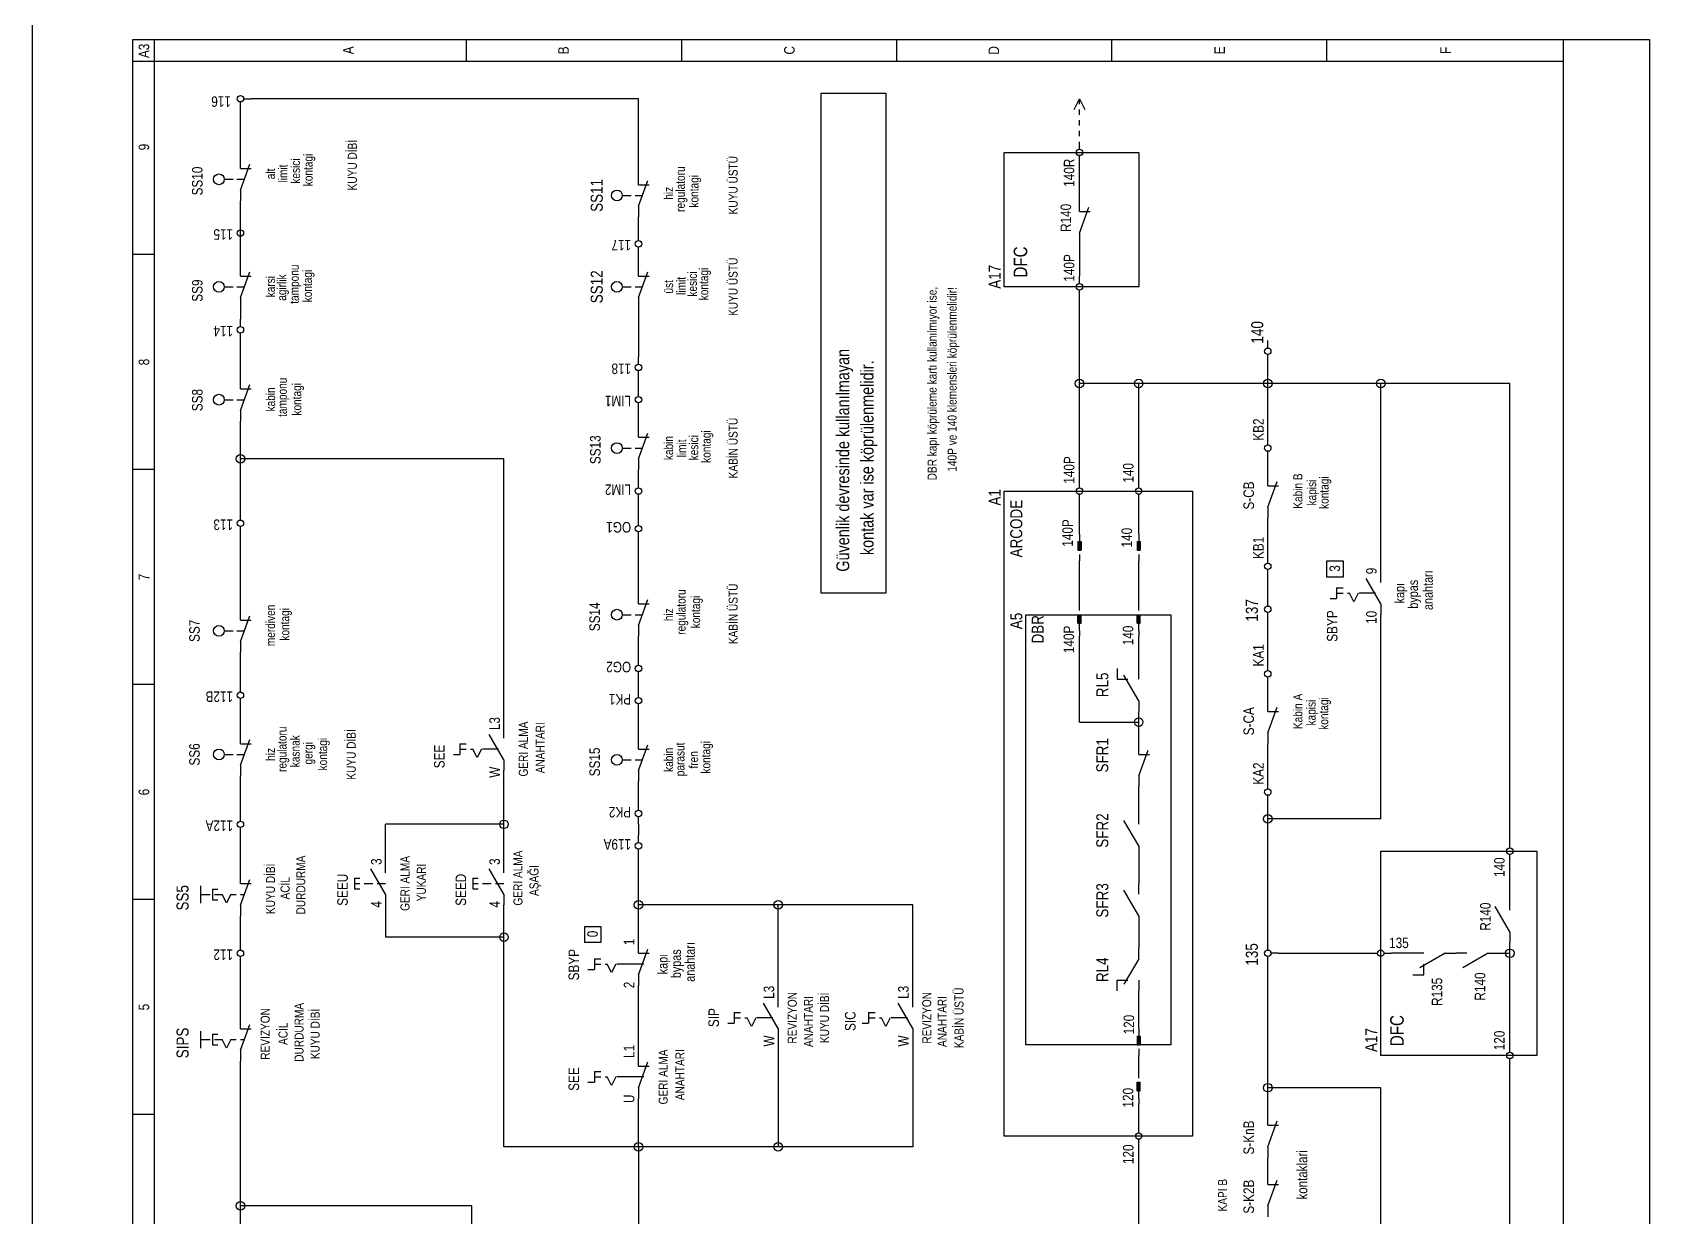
# Model space of a CAD drawing. Header units: centimetres. Extents: x 0 to 12847, y -30 to 2970.
# Drawn here: x 10732 to 11443, y 498 to 1019 of the extents above; entities that cross this region are included whole.
import ezdxf
from ezdxf.enums import TextEntityAlignment as Align

# ---------------------------------------------------------------- set-up
doc = ezdxf.new("R2010")
doc.units = ezdxf.units.CM
for name, color, linetype in [('SCOTT-CERCEVE', 7, 'CONTINUOUS'), ('SCOTT-ELEKTRIK', 3, 'CONTINUOUS'), ('SCOTT-ELEKTRIK-YAZI', 4, 'CONTINUOUS')]:
    doc.layers.add(name, color=color, linetype=linetype)
doc.styles.get("Standard").update_dxf_attribs({"font": 'arial.ttf', "width": 0.8})

msp = doc.modelspace()

# ---------------------------------------------------------------- linework, layer by layer
at = {"layer": 'SCOTT-CERCEVE'}
msp.add_line((10731.6, 0), (10731.6, 2970), dxfattribs=at)
at = {"layer": 'SCOTT-ELEKTRIK'}
for p, q in [((10775.78, 70.2), (10775.78, 1015.95)), ((10775.78, 1015.95), (11442.53, 1015.95)), ((10785.23, 79.66), (10785.23, 1015.95)), ((10922.37, 1015.95), (10922.37, 1006.5)), ((11016.94, 1015.95), (11016.94, 1006.5)), ((11111.52, 1015.95), (11111.52, 1006.5)), ((11206.09, 1006.5), (11206.09, 1015.95)), ((11300.67, 1006.5), (11300.67, 1015.95)), ((11404.7, 70.2), (11404.7, 1015.95)), ((11442.53, 1015.95), (11442.53, 70.2)), ((10775.78, 1006.5), (11404.7, 1006.5)), ((10823.06, 985.22), (10823.06, 988.53)), ((10824.48, 989.94), (10827.79, 989.94)), ((10998.03, 989.94), (10827.79, 989.94)), ((10998.03, 956.84), (10998.03, 989.94)), ((11078.42, 772.42), (11078.42, 992.31)), ((11078.42, 992.31), (11106.79, 992.31)), ((11106.79, 992.31), (11106.79, 772.42)), ((11189.54, 985.22), (11191.91, 989.94)), ((11191.91, 987.58), (11191.91, 989.94)), ((11191.91, 989.94), (11194.27, 985.22)), ((10823.06, 963.94), (10823.06, 985.22)), ((11191.91, 982.85), (11191.91, 985.22)), ((11191.91, 978.12), (11191.91, 980.49)), ((11191.91, 973.39), (11191.91, 975.76)), ((11191.91, 967.72), (11191.91, 971.03)), ((10823.06, 959.21), (10823.06, 963.94)), ((10823.06, 949.75), (10827.2, 961.1)), ((11158.81, 907.19), (11158.81, 966.3)), ((11158.81, 966.3), (11217.92, 966.3)), ((11191.91, 961.57), (11191.91, 964.88)), ((11191.91, 945.02), (11191.91, 961.57)), ((11217.92, 966.3), (11217.92, 907.19)), ((10815.97, 954.48), (10819.86, 954.48)), ((10821.55, 954.48), (10824.79, 954.48)), ((10823.06, 959.21), (10827.79, 959.21)), ((10998.03, 952.11), (10998.03, 956.84)), ((10998.03, 942.66), (11002.16, 954.01)), ((10823.06, 949.75), (10823.06, 945.02)), ((10990.94, 947.39), (10994.83, 947.39)), ((10996.52, 947.39), (10999.75, 947.39)), ((10998.03, 952.11), (11002.76, 952.11)), ((10823.06, 935.56), (10823.06, 945.02)), ((10998.03, 942.66), (10998.03, 937.93)), ((11191.91, 940.29), (11191.91, 945.02)), ((11191.91, 930.84), (11196.04, 942.18)), ((11191.91, 940.29), (11196.64, 940.29)), ((10823.06, 932.25), (10823.06, 935.56)), ((10823.06, 926.11), (10823.06, 933.2)), ((10998.03, 930.84), (10998.03, 937.93)), ((10823.06, 926.11), (10823.06, 929.42)), ((10823.06, 916.65), (10823.06, 926.11)), ((10998.03, 927.52), (10998.03, 930.84)), ((10998.03, 921.38), (10998.03, 924.69)), ((11191.91, 930.84), (11191.91, 926.11)), ((11191.91, 926.11), (11191.91, 911.92)), ((10785.23, 921.38), (10775.78, 921.38)), ((10998.03, 916.65), (10998.03, 921.38)), ((10823.06, 911.92), (10823.06, 916.65)), ((10823.06, 902.46), (10827.2, 913.81)), ((10823.06, 911.92), (10827.79, 911.92)), ((10998.03, 911.92), (10998.03, 916.65)), ((10998.03, 902.46), (11002.16, 913.81)), ((10998.03, 911.92), (11002.76, 911.92)), ((11191.91, 908.61), (11191.91, 911.92)), ((10815.97, 907.19), (10819.86, 907.19)), ((10821.55, 907.19), (10824.79, 907.19)), ((10990.94, 907.19), (10994.83, 907.19)), ((10996.52, 907.19), (10999.75, 907.19)), ((11217.92, 907.19), (11158.81, 907.19)), ((11191.91, 902.46), (11191.91, 905.77)), ((10823.06, 902.46), (10823.06, 897.73)), ((10823.06, 897.73), (10823.06, 893)), ((10998.03, 902.46), (10998.03, 897.73)), ((10998.03, 897.73), (10998.03, 876.45)), ((11191.91, 864.63), (11191.91, 902.46)), ((10823.06, 889.69), (10823.06, 893)), ((10823.06, 883.55), (10823.06, 886.86)), ((10823.06, 867), (10823.06, 883.55)), ((10823.06, 867), (10823.06, 883.55)), ((11274.66, 880.24), (11274.66, 883.55)), ((10998.03, 873.14), (10998.03, 876.45)), ((11274.66, 874.09), (11274.66, 877.4)), ((10998.03, 867), (10998.03, 870.31)), ((11274.66, 864.63), (11274.66, 874.09)), ((10823.06, 862.27), (10823.06, 867)), ((10823.06, 852.81), (10827.2, 864.16)), ((10823.06, 862.27), (10827.79, 862.27)), ((10998.03, 862.27), (10998.03, 867)), ((10998.03, 858.96), (10998.03, 862.27)), ((11191.91, 822.07), (11191.91, 864.63)), ((11217.92, 864.63), (11191.91, 864.63)), ((11217.92, 822.07), (11217.92, 864.63)), ((11274.66, 864.63), (11217.92, 864.63)), ((11274.66, 840.99), (11274.66, 864.63)), ((11324.31, 864.63), (11274.66, 864.63)), ((11324.31, 781.88), (11324.31, 864.63)), ((11381.06, 864.63), (11324.31, 864.63)), ((11381.06, 663.66), (11381.06, 864.63)), ((10815.97, 857.54), (10819.86, 857.54)), ((10821.55, 857.54), (10824.79, 857.54)), ((10998.03, 852.81), (10998.03, 856.12)), ((10823.06, 852.81), (10823.06, 848.08)), ((10823.06, 831.53), (10823.06, 848.08)), ((10998.03, 845.72), (10998.03, 852.81)), ((10998.03, 840.99), (10998.03, 845.72)), ((10998.03, 831.53), (11002.16, 842.88)), ((10998.03, 840.99), (11002.76, 840.99)), ((11274.66, 837.68), (11274.66, 840.99)), ((10990.94, 836.26), (10994.83, 836.26)), ((10996.52, 836.26), (10999.75, 836.26)), ((11274.66, 831.53), (11274.66, 834.84)), ((10785.23, 826.8), (10775.78, 826.8)), ((10938.92, 831.53), (10823.06, 831.53)), ((10823.06, 807.89), (10823.06, 831.53)), ((10938.92, 713.31), (10938.92, 831.53)), ((10998.03, 831.53), (10998.03, 826.8)), ((10998.03, 822.07), (10998.03, 826.8)), ((11274.66, 824.44), (11274.66, 831.53)), ((10998.03, 818.76), (10998.03, 822.07)), ((11191.91, 818.76), (11191.91, 822.07)), ((11217.92, 818.76), (11217.92, 822.07)), ((11274.66, 819.71), (11274.66, 824.44)), ((11274.66, 810.25), (11278.79, 821.6)), ((11274.66, 819.71), (11279.39, 819.71)), ((10998.03, 812.62), (10998.03, 815.93)), ((10998.03, 805.52), (10998.03, 812.62)), ((11158.81, 533.62), (11158.81, 817.34)), ((11158.81, 817.34), (11241.56, 817.34)), ((11191.91, 812.62), (11191.91, 815.93)), ((11191.91, 800.79), (11191.91, 812.62)), ((11217.92, 812.62), (11217.92, 815.93)), ((11217.92, 800.79), (11217.92, 812.62)), ((11241.56, 817.34), (11241.56, 533.62)), ((10823.06, 804.58), (10823.06, 807.89)), ((10998.03, 802.21), (10998.03, 805.52)), ((11274.66, 810.25), (11274.66, 805.52)), ((11274.66, 788.97), (11274.66, 805.52)), ((10823.06, 798.43), (10823.06, 801.74)), ((10823.06, 765.33), (10823.06, 798.43)), ((10998.03, 796.07), (10998.03, 799.38)), ((11191.91, 798.43), (11191.91, 800.79)), ((11191.91, 798.43), (11191.91, 791.34)), ((11217.92, 798.43), (11217.92, 800.79)), ((11217.92, 798.43), (11217.92, 791.34)), ((10998.03, 772.42), (10998.03, 796.07)), ((11191.2, 795.12), (11191.2, 791.34)), ((11191.2, 795.12), (11192.62, 795.12)), ((11191.2, 791.34), (11192.62, 791.34)), ((11191.44, 795.12), (11191.44, 791.34)), ((11191.67, 795.12), (11191.67, 791.34)), ((11191.91, 789.44), (11191.91, 786.61)), ((11192.15, 795.12), (11192.15, 791.34)), ((11192.38, 795.12), (11192.38, 791.34)), ((11192.62, 795.12), (11192.62, 791.34)), ((11217.21, 795.12), (11217.21, 791.34)), ((11217.21, 795.12), (11218.63, 795.12)), ((11217.21, 791.34), (11218.63, 791.34)), ((11217.44, 795.12), (11217.44, 791.34)), ((11217.68, 795.12), (11217.68, 791.34)), ((11217.92, 789.44), (11217.92, 786.61)), ((11218.15, 795.12), (11218.15, 791.34)), ((11218.39, 795.12), (11218.39, 791.34)), ((11218.63, 795.12), (11218.63, 791.34)), ((11191.91, 767.69), (11191.91, 786.61)), ((11217.92, 767.69), (11217.92, 786.61)), ((11274.66, 785.66), (11274.66, 788.97)), ((11274.66, 779.51), (11274.66, 782.82)), ((11300.67, 779.51), (11300.67, 786.61)), ((11300.67, 786.61), (11307.76, 786.61)), ((11307.76, 786.61), (11307.76, 779.51)), ((11274.66, 770.06), (11274.66, 779.51)), ((11307.76, 779.51), (11300.67, 779.51)), ((11324.31, 767.69), (11317.85, 778.88)), ((11324.31, 777.15), (11324.31, 781.88)), ((10998.03, 767.69), (10998.03, 772.42)), ((10998.03, 758.23), (11002.16, 769.58)), ((11106.79, 772.42), (11078.42, 772.42)), ((11274.66, 766.75), (11274.66, 770.06)), ((11302.09, 770.06), (11304.93, 770.06)), ((11304.93, 774.79), (11307.76, 774.79)), ((11304.93, 774.79), (11304.93, 770.06)), ((11304.93, 772.42), (11307.76, 772.42)), ((11309.66, 772.42), (11310.6, 772.42)), ((11312.49, 768.64), (11310.6, 772.42)), ((11314.38, 772.42), (11312.49, 768.64)), ((11321.95, 772.42), (11314.86, 772.42)), ((10823.06, 760.6), (10823.06, 765.33)), ((10823.06, 751.14), (10827.2, 762.49)), ((10990.94, 762.96), (10994.83, 762.96)), ((10996.52, 762.96), (10999.75, 762.96)), ((10998.03, 767.69), (11002.76, 767.69)), ((11168.26, 573.81), (11168.26, 762.96)), ((11168.26, 762.96), (11232.1, 762.96)), ((11191.2, 762.96), (11192.62, 762.96)), ((11191.2, 759.18), (11191.2, 762.96)), ((11191.44, 759.18), (11191.44, 762.96)), ((11191.67, 759.18), (11191.67, 762.96)), ((11191.91, 764.86), (11191.91, 767.69)), ((11191.91, 755.87), (11191.91, 762.96)), ((11192.15, 759.18), (11192.15, 762.96)), ((11192.38, 759.18), (11192.38, 762.96)), ((11192.62, 759.18), (11192.62, 762.96)), ((11217.21, 762.96), (11218.63, 762.96)), ((11217.21, 759.18), (11217.21, 762.96)), ((11217.44, 759.18), (11217.44, 762.96)), ((11217.68, 759.18), (11217.68, 762.96)), ((11217.92, 764.86), (11217.92, 767.69)), ((11217.92, 755.87), (11217.92, 762.96)), ((11218.15, 759.18), (11218.15, 762.96)), ((11218.39, 759.18), (11218.39, 762.96)), ((11218.63, 759.18), (11218.63, 762.96)), ((11232.1, 762.96), (11232.1, 573.81)), ((11274.66, 760.6), (11274.66, 763.91)), ((11324.31, 767.69), (11324.31, 762.96)), ((11324.31, 673.12), (11324.31, 762.96)), ((10815.97, 755.87), (10819.86, 755.87)), ((10821.55, 755.87), (10824.79, 755.87)), ((10823.06, 760.6), (10827.79, 760.6)), ((10998.03, 758.23), (10998.03, 753.51)), ((11191.2, 759.18), (11192.62, 759.18)), ((11191.91, 755.87), (11191.91, 753.51)), ((11217.21, 759.18), (11218.63, 759.18)), ((11217.92, 755.87), (11217.92, 753.51)), ((11274.66, 741.68), (11274.66, 760.6)), ((10823.06, 751.14), (10823.06, 746.41)), ((10998.03, 744.05), (10998.03, 753.51)), ((11191.91, 715.68), (11191.91, 753.51)), ((11217.92, 739.32), (11217.92, 753.51)), ((10823.06, 732.23), (10823.06, 746.41)), ((10998.03, 740.74), (10998.03, 744.05)), ((11274.66, 738.37), (11274.66, 741.68)), ((10998.03, 734.59), (10998.03, 737.9)), ((10998.03, 729.86), (10998.03, 734.59)), ((11208.46, 739.32), (11208.46, 734.59)), ((11208.46, 734.59), (11213.19, 734.59)), ((11217.92, 725.13), (11211.46, 736.32)), ((11217.92, 734.59), (11217.92, 739.32)), ((11274.66, 732.23), (11274.66, 735.54)), ((10785.23, 732.23), (10775.78, 732.23)), ((10823.06, 728.92), (10823.06, 732.23)), ((10823.06, 722.77), (10823.06, 726.08)), ((10998.03, 726.55), (10998.03, 729.86)), ((11274.66, 725.13), (11274.66, 732.23)), ((10823.06, 710.95), (10823.06, 722.77)), ((10998.03, 720.4), (10998.03, 723.71)), ((10998.03, 708.58), (10998.03, 720.4)), ((11217.92, 725.13), (11217.92, 720.4)), ((11217.92, 715.68), (11217.92, 720.4)), ((11274.66, 720.4), (11274.66, 725.13)), ((11274.66, 710.95), (11278.79, 722.3)), ((11274.66, 720.4), (11279.39, 720.4)), ((10823.06, 706.22), (10823.06, 710.95)), ((10938.92, 708.58), (10938.92, 713.31)), ((11191.91, 715.68), (11217.92, 715.68)), ((11217.92, 706.22), (11217.92, 715.68)), ((11274.66, 710.95), (11274.66, 706.22)), ((10823.06, 696.76), (10827.2, 708.11)), ((10823.06, 706.22), (10827.79, 706.22)), ((10919.53, 706.22), (10922.37, 706.22)), ((10919.53, 706.22), (10919.53, 701.49)), ((10919.53, 703.85), (10922.37, 703.85)), ((10924.26, 703.85), (10925.21, 703.85)), ((10927.1, 700.07), (10925.21, 703.85)), ((10928.99, 703.85), (10927.1, 700.07)), ((10936.55, 703.85), (10929.46, 703.85)), ((10938.92, 699.13), (10932.46, 710.31)), ((10998.03, 703.85), (10998.03, 708.58)), ((10998.03, 694.4), (11002.16, 705.75)), ((10998.03, 703.85), (11002.76, 703.85)), ((11217.92, 701.49), (11217.92, 706.22)), ((11274.66, 689.67), (11274.66, 706.22)), ((10815.97, 701.49), (10819.86, 701.49)), ((10821.55, 701.49), (10824.79, 701.49)), ((10823.06, 696.76), (10823.06, 692.03)), ((10916.69, 701.49), (10919.53, 701.49)), ((10938.92, 699.13), (10938.92, 694.4)), ((10990.94, 699.13), (10994.83, 699.13)), ((10996.52, 699.13), (10999.75, 699.13)), ((11217.92, 692.03), (11222.05, 703.38)), ((11217.92, 701.49), (11222.65, 701.49)), ((10823.06, 675.48), (10823.06, 692.03)), ((10938.92, 670.75), (10938.92, 694.4)), ((10998.03, 694.4), (10998.03, 689.67)), ((10998.03, 680.21), (10998.03, 689.67)), ((11217.92, 692.03), (11217.92, 687.3)), ((11274.66, 686.36), (11274.66, 689.67)), ((11217.92, 675.48), (11217.92, 687.3)), ((11274.66, 680.21), (11274.66, 683.52)), ((10823.06, 672.17), (10823.06, 675.48)), ((10998.03, 676.9), (10998.03, 680.21)), ((11217.92, 670.75), (11217.92, 675.48)), ((11274.66, 673.12), (11274.66, 680.21)), ((10823.06, 666.02), (10823.06, 669.33)), ((10886.9, 654.2), (10886.9, 670.75)), ((10938.92, 670.75), (10886.9, 670.75)), ((10938.92, 654.2), (10938.92, 670.75)), ((10998.03, 670.75), (10998.03, 674.06)), ((10998.03, 670.75), (10998.03, 666.02)), ((11217.92, 661.3), (11211.46, 672.48)), ((11324.31, 673.12), (11274.66, 673.12)), ((11274.66, 618.74), (11274.66, 673.12)), ((10823.06, 649.38), (10823.06, 666.02)), ((10998.03, 662.71), (10998.03, 666.02)), ((11217.92, 661.3), (11217.92, 656.57)), ((11381.06, 660.35), (11381.06, 663.66)), ((10886.9, 649.47), (10886.9, 654.2)), ((10938.92, 649.47), (10938.92, 654.2)), ((10998.03, 656.57), (10998.03, 659.88)), ((10998.03, 635.29), (10998.03, 656.57)), ((11217.92, 656.57), (11217.92, 644.74)), ((11324.31, 569.08), (11324.31, 658.93)), ((11324.31, 658.93), (11392.88, 658.93)), ((11381.06, 654.2), (11381.06, 657.51)), ((11381.06, 637.65), (11381.06, 654.2)), ((11392.88, 658.93), (11392.88, 569.08)), ((10823.06, 644.65), (10823.06, 649.38)), ((10873.19, 647.11), (10875.55, 647.11)), ((10873.19, 647.11), (10873.19, 642.38)), ((10886.9, 640.02), (10880.44, 651.2)), ((10925.21, 647.11), (10927.57, 647.11)), ((10925.21, 647.11), (10925.21, 642.38)), ((10938.92, 640.02), (10932.46, 651.2)), ((10805.65, 636.06), (10805.65, 643.62)), ((10805.66, 639.92), (10809.82, 639.92)), ((10810.77, 642.29), (10813.13, 642.29)), ((10810.77, 642.29), (10810.77, 637.56)), ((10811.72, 639.92), (10815.03, 639.92)), ((10816.92, 636.14), (10815.03, 639.92)), ((10818.81, 639.92), (10816.92, 636.14)), ((10818.81, 639.92), (10821.17, 639.92)), ((10823.06, 635.19), (10827.2, 646.54)), ((10823.06, 644.65), (10827.79, 644.65)), ((10823.06, 639.92), (10824.77, 639.92)), ((10873.19, 644.74), (10875.55, 644.74)), ((10873.19, 642.38), (10875.55, 642.38)), ((10877.45, 644.74), (10881.23, 644.74)), ((10883.12, 644.74), (10886.9, 644.74)), ((10886.9, 640.02), (10886.9, 635.29)), ((10925.21, 644.74), (10927.57, 644.74)), ((10925.21, 642.38), (10927.57, 642.38)), ((10929.46, 644.74), (10933.24, 644.74)), ((10935.14, 644.74), (10938.92, 644.74)), ((10938.92, 640.02), (10938.92, 635.29)), ((11217.92, 630.56), (11211.46, 641.75)), ((11217.92, 640.02), (11217.92, 644.74)), ((10785.23, 637.65), (10775.78, 637.65)), ((10810.77, 637.56), (10813.13, 637.56)), ((10823.06, 635.19), (10823.06, 630.46)), ((10886.9, 635.29), (10886.9, 621.1)), ((10938.92, 621.1), (10938.92, 635.29)), ((10998.03, 618.74), (10998.03, 635.29)), ((11059.5, 635.29), (10998.03, 635.29)), ((11118.61, 635.29), (11059.5, 635.29)), ((11059.5, 595.09), (11059.5, 635.29)), ((11118.61, 595.09), (11118.61, 635.29)), ((11381.06, 623.46), (11374.6, 634.65)), ((11381.06, 632.92), (11381.06, 637.65)), ((10823.06, 618.74), (10823.06, 630.46)), ((10974.39, 618.74), (10974.39, 625.83)), ((10974.39, 625.83), (10981.48, 625.83)), ((10981.48, 625.83), (10981.48, 618.74)), ((11217.92, 630.56), (11217.92, 625.83)), ((11217.92, 625.83), (11217.92, 616.37)), ((10823.06, 615.43), (10823.06, 618.74)), ((10938.92, 621.1), (10886.9, 621.1)), ((10938.92, 528.89), (10938.92, 621.1)), ((10981.48, 618.74), (10974.39, 618.74)), ((10998.03, 614.01), (10998.03, 618.74)), ((11274.66, 615.43), (11274.66, 618.74)), ((11381.06, 623.46), (11381.06, 618.74)), ((11381.06, 614.01), (11381.06, 618.74)), ((10823.06, 609.28), (10823.06, 612.59)), ((10978.64, 611.64), (10981.48, 611.64)), ((10978.64, 611.64), (10978.64, 606.91)), ((10998.03, 604.55), (11002.16, 615.9)), ((10998.03, 614.01), (11002.76, 614.01)), ((11217.92, 611.64), (11211.46, 600.45)), ((11217.92, 611.64), (11217.92, 616.37)), ((11274.66, 609.28), (11274.66, 612.59)), ((11279.39, 614.01), (11276.08, 614.01)), ((11279.39, 614.01), (11319.59, 614.01)), ((11319.59, 614.01), (11322.9, 614.01)), ((11325.73, 614.01), (11329.04, 614.01)), ((11338.5, 614.01), (11329.04, 614.01)), ((11343.23, 614.01), (11338.5, 614.01)), ((11352.69, 614.01), (11341.5, 607.55)), ((11352.69, 614.01), (11357.42, 614.01)), ((11362.14, 614.01), (11357.42, 614.01)), ((11371.6, 614.01), (11360.41, 607.55)), ((11371.6, 614.01), (11376.33, 614.01)), ((11376.33, 614.01), (11381.06, 614.01)), ((11381.06, 573.81), (11381.06, 614.01)), ((10823.06, 585.54), (10823.06, 609.28)), ((10975.8, 606.91), (10978.64, 606.91)), ((10978.64, 609.28), (10981.48, 609.28)), ((10983.37, 609.28), (10984.32, 609.28)), ((10986.21, 605.5), (10984.32, 609.28)), ((10988.1, 609.28), (10986.21, 605.5)), ((11000.39, 609.28), (10988.57, 609.28)), ((10998.03, 604.55), (10998.03, 599.82)), ((11274.66, 554.9), (11274.66, 609.28)), ((11338.5, 604.55), (11343.23, 604.55)), ((11343.23, 604.55), (11343.23, 609.28)), ((10998.03, 569.08), (10998.03, 599.82)), ((11208.46, 597.46), (11208.46, 602.19)), ((11208.46, 602.19), (11213.19, 602.19)), ((11217.92, 602.19), (11217.92, 597.46)), ((11217.92, 583.27), (11217.92, 597.46)), ((11059.5, 580.91), (11053.04, 592.09)), ((11059.5, 590.36), (11059.5, 595.09)), ((11118.61, 580.91), (11112.15, 592.09)), ((11118.61, 590.36), (11118.61, 595.09)), ((10823.06, 580.81), (10823.06, 585.54)), ((11037.28, 583.27), (11040.12, 583.27)), ((11040.12, 588), (11042.95, 588)), ((11040.12, 588), (11040.12, 583.27)), ((11040.12, 585.63), (11042.95, 585.63)), ((11044.84, 585.63), (11045.79, 585.63)), ((11047.68, 581.85), (11045.79, 585.63)), ((11049.57, 585.63), (11047.68, 581.85)), ((11057.14, 585.63), (11050.05, 585.63)), ((11096.39, 583.27), (11099.22, 583.27)), ((11099.22, 588), (11102.06, 588)), ((11099.22, 588), (11099.22, 583.27)), ((11099.22, 585.63), (11102.06, 585.63)), ((11103.95, 585.63), (11104.9, 585.63)), ((11106.79, 581.85), (11104.9, 585.63)), ((11108.68, 585.63), (11106.79, 581.85)), ((11116.25, 585.63), (11109.16, 585.63)), ((11217.92, 580.91), (11217.92, 583.27)), ((10805.65, 572.22), (10805.65, 579.79)), ((10805.66, 576.08), (10809.82, 576.08)), ((10810.77, 578.45), (10813.13, 578.45)), ((10810.77, 578.45), (10810.77, 573.72)), ((10811.72, 576.08), (10815.03, 576.08)), ((10816.92, 572.3), (10815.03, 576.08)), ((10818.81, 576.08), (10816.92, 572.3)), ((10818.81, 576.08), (10821.17, 576.08)), ((10823.06, 571.35), (10827.2, 582.7)), ((10823.06, 580.81), (10827.79, 580.81)), ((10823.06, 576.08), (10824.77, 576.08)), ((11059.5, 580.91), (11059.5, 576.18)), ((11059.5, 576.18), (11059.5, 528.89)), ((11118.61, 580.91), (11118.61, 576.18)), ((11118.61, 576.18), (11118.61, 528.89)), ((11217.21, 577.6), (11217.21, 573.81)), ((11217.21, 577.6), (11218.63, 577.6)), ((11217.44, 577.6), (11217.44, 573.81)), ((11217.68, 577.6), (11217.68, 573.81)), ((11217.92, 580.91), (11217.92, 573.81)), ((11218.15, 577.6), (11218.15, 573.81)), ((11218.39, 577.6), (11218.39, 573.81)), ((11218.63, 577.6), (11218.63, 573.81)), ((10810.77, 573.72), (10813.13, 573.72)), ((10823.06, 571.35), (10823.06, 566.63)), ((10998.03, 564.36), (10998.03, 569.08)), ((11232.1, 573.81), (11168.26, 573.81)), ((11217.21, 573.81), (11218.63, 573.81)), ((11217.92, 571.92), (11217.92, 569.08)), ((11217.92, 561.99), (11217.92, 569.08)), ((11392.88, 569.08), (11324.31, 569.08)), ((11381.06, 570.5), (11381.06, 573.81)), ((10823.06, 502.88), (10823.06, 566.63)), ((10978.64, 561.99), (10981.48, 561.99)), ((10978.64, 561.99), (10978.64, 557.26)), ((10998.03, 554.9), (11002.16, 566.25)), ((10998.03, 564.36), (11002.76, 564.36)), ((11217.92, 559.15), (11217.92, 561.99)), ((11381.06, 564.36), (11381.06, 567.67)), ((11381.06, 117.49), (11381.06, 564.36)), ((10975.8, 557.26), (10978.64, 557.26)), ((10978.64, 559.63), (10981.48, 559.63)), ((10983.37, 559.63), (10984.32, 559.63)), ((10986.21, 555.84), (10984.32, 559.63)), ((10988.1, 559.63), (10986.21, 555.84)), ((11000.39, 559.63), (10988.57, 559.63)), ((10998.03, 554.9), (10998.03, 550.17)), ((11217.21, 557.26), (11218.63, 557.26)), ((11217.21, 553.48), (11217.21, 557.26)), ((11217.44, 553.48), (11217.44, 557.26)), ((11217.68, 553.48), (11217.68, 557.26)), ((11217.92, 550.17), (11217.92, 557.26)), ((11218.15, 553.48), (11218.15, 557.26)), ((11218.39, 553.48), (11218.39, 557.26)), ((11218.63, 553.48), (11218.63, 557.26)), ((11324.31, 554.9), (11274.66, 554.9)), ((11274.66, 543.08), (11274.66, 554.9)), ((11324.31, 467.42), (11324.31, 554.9)), ((10998.03, 528.89), (10998.03, 550.17)), ((10998.03, 528.89), (10998.03, 550.17)), ((10998.03, 528.89), (10998.03, 550.17)), ((11217.21, 553.48), (11218.63, 553.48)), ((11217.92, 550.17), (11217.92, 547.8)), ((11217.92, 538.35), (11217.92, 547.8)), ((10785.23, 543.08), (10775.78, 543.08)), ((11274.66, 538.35), (11274.66, 543.08)), ((11241.56, 533.62), (11158.81, 533.62)), ((11217.92, 535.04), (11217.92, 538.35)), ((11274.66, 528.89), (11278.79, 540.24)), ((11274.66, 538.35), (11279.39, 538.35)), ((10998.03, 528.89), (10938.92, 528.89)), ((11059.5, 528.89), (10998.03, 528.89)), ((10998.03, 528.89), (10998.03, 476.87)), ((11118.61, 528.89), (11059.5, 528.89)), ((11217.92, 528.89), (11217.92, 532.2)), ((11217.92, 117.49), (11217.92, 528.89)), ((11274.66, 528.89), (11274.66, 524.16)), ((11274.66, 517.07), (11274.66, 524.16)), ((11274.66, 512.34), (11274.66, 517.07)), ((11274.66, 502.88), (11278.79, 514.23)), ((11274.66, 512.34), (11279.39, 512.34)), ((10924.73, 502.88), (10823.06, 502.88)), ((10823.06, 472.14), (10823.06, 502.88)), ((10924.73, 488.69), (10924.73, 502.88)), ((11274.66, 502.88), (11274.66, 498.15))]:
    msp.add_line(p, q, dxfattribs=at)
for centre, radius in [((10823.06, 989.94), 1.42), ((11191.91, 966.3), 1.42), ((10813.61, 954.48), 2.36), ((10988.57, 947.39), 2.36), ((10823.06, 930.84), 1.42), ((10998.03, 926.11), 1.42), ((10813.61, 907.19), 2.36), ((10988.57, 907.19), 2.36), ((11191.91, 907.19), 1.42), ((10823.06, 888.28), 1.42), ((11274.66, 878.82), 1.42), ((10998.03, 871.73), 1.42), ((11191.91, 864.63), 1.89), ((11217.92, 864.63), 1.89), ((11274.66, 864.63), 1.89), ((11324.31, 864.63), 1.89), ((10813.61, 857.54), 2.36), ((10998.03, 857.54), 1.42), ((10823.06, 831.53), 1.89), ((10988.57, 836.26), 2.36), ((11274.66, 836.26), 1.42), ((10998.03, 817.34), 1.42), ((11191.91, 817.34), 1.42), ((11217.92, 817.34), 1.42), ((10823.06, 803.16), 1.42), ((10998.03, 800.79), 1.42), ((11274.66, 784.24), 1.42), ((10988.57, 762.96), 2.36), ((11274.66, 765.33), 1.42), ((10813.61, 755.87), 2.36), ((10998.03, 739.32), 1.42), ((11274.66, 736.96), 1.42), ((10823.06, 727.5), 1.42), ((10998.03, 725.13), 1.42), ((11217.92, 715.68), 1.89), ((10813.61, 701.49), 2.36), ((10988.57, 699.13), 2.36), ((11274.66, 684.94), 1.42), ((10998.03, 675.48), 1.42), ((10823.06, 670.75), 1.42), ((10938.92, 670.75), 1.89), ((11274.66, 673.12), 1.89), ((10998.03, 661.3), 1.42), ((11381.06, 658.93), 1.42), ((10998.03, 635.29), 1.89), ((11059.5, 635.29), 1.89), ((10938.92, 621.1), 1.89), ((10823.06, 614.01), 1.42), ((11274.66, 614.01), 1.42), ((11274.66, 614.01), 1.42), ((11324.31, 614.01), 1.42), ((11381.06, 614.01), 1.89), ((11381.06, 569.08), 1.42), ((11274.66, 554.9), 1.89), ((11217.92, 533.62), 1.42), ((10998.03, 528.89), 1.89), ((11059.5, 528.89), 1.89), ((10823.06, 502.88), 1.89)]:
    msp.add_circle(centre, radius, dxfattribs=at)

# ---------------------------------------------------------------- texts
at = {"layer": 'SCOTT-ELEKTRIK-YAZI', "width": 0.8}
for s, height, rotation, p in [('A3', 4.634, 90, (10782.96, 1007.82)), ('116', 4.634, 180, (10818.9, 990.98)), ('115', 4.634, 180, (10819.85, 932.54)), ('117', 4.634, 180, (10994.81, 927.81)), ('DFC', 5.958, 90, (11168.93, 911.26)), ('140P', 4.634, 90, (11189.64, 909.46)), ('A17', 5.296, 90, (11157.29, 906.34)), ('114', 4.634, 180, (10819.85, 889.98)), ('140', 5.296, 90, (11272.68, 882.22)), ('Güvenlik devresinde kullanılmayan', 5.6745, 90, (11090.71, 781.88)), ('118', 4.634, 180, (10994.81, 873.43)), ('kontak var ise köprülenmelidir.', 5.6745, 90, (11101.36, 789.18)), ('LIM1', 4.634, 180, (10994.81, 859.24)), ('KB2', 4.634, 90, (11272.87, 839.48)), ('140P', 4.634, 90, (11189.64, 820.56)), ('140', 4.634, 90, (11215.65, 821.03)), ('LIM2', 4.634, 180, (10994.81, 820.28)), ('S-CB', 4.634, 90, (11268.61, 809.21)), ('113', 4.634, 180, (10819.85, 804.86)), ('OG1', 4.634, 180, (10994.81, 803.73)), ('KB1', 4.634, 90, (11272.87, 787.46)), ('9', 4.63, 90, (11322.52, 780.74)), ('DBR', 5.296, 90, (11176.21, 750.29)), ('KA1', 4.634, 90, (11272.87, 740.17)), ('OG2', 4.634, 180, (10994.81, 742.25)), ('RL5', 5.296, 90, (11204.58, 726.65)), ('112B', 4.634, 180, (10819.85, 729.2)), ('PK1', 4.634, 180, (10994.81, 728.07)), ('S-CA', 4.634, 90, (11268.61, 709.91)), ('L3', 4.634, 90, (10937.12, 712.18)), ('SFR1', 5.296, 90, (11204.58, 693.55)), ('KA2', 4.634, 90, (11272.87, 688.15)), ('PK2', 4.634, 180, (10994.81, 678.41)), ('112A', 4.634, 180, (10819.85, 672.45)), ('SFR2', 5.296, 90, (11204.58, 660.44)), ('119A', 4.634, 180, (10994.81, 664.23)), ('3', 4.63, 90, (10885.11, 652.88)), ('3', 4.63, 90, (10937.12, 652.88)), ('SFR3', 5.296, 90, (11204.58, 629.71)), ('1', 4.63, 90, (10996.23, 617.6)), ('112', 4.634, 180, (10819.85, 615.71)), ('RL4', 5.296, 90, (11204.58, 601.33)), ('L3', 4.634, 90, (11057.71, 593.96)), ('L3', 4.634, 90, (11116.82, 593.96)), ('DFC', 5.958, 90, (11334.43, 573.15)), ('A17', 5.296, 90, (11322.8, 570.6)), ('120', 4.634, 90, (11378.79, 571.35)), ('L1', 4.634, 90, (10996.23, 567.95)), ('S-KnB', 4.634, 90, (11268.61, 525.48)), ('kontaklari', 4.54, 90, (11292.06, 505.7)), ('S-K2B', 4.634, 90, (11268.61, 499.48))]:
    msp.add_text(s, height=height, rotation=rotation, dxfattribs=at).set_placement(p)
for s, height, p in [('A', 4.63, (10872.81, 1011.22)), ('B', 4.63, (10967.39, 1011.22)), ('C', 4.63, (11066.69, 1011.22)), ('D', 4.63, (11156.54, 1011.22)), ('E', 4.63, (11255.84, 1011.22)), ('F', 4.63, (11355.15, 1011.22)), ('9', 4.63, (10782.96, 968.67)), ('KUYU DİBİ', 3.972, (10874.25, 960.72)), ('limit', 3.972, (10843.75, 957.02)), ('kesici', 3.972, (10849.28, 958.11)), ('kontagi', 3.972, (10854.8, 958.59)), ('regulatoru', 3.972, (11018.42, 950.15)), ('KUYU ÜSTÜ', 3.972, (11041.63, 951.89)), ('alt', 3.972, (10838.28, 956.84)), ('SS11', 5.296, (10982.33, 947.39)), ('kontagi', 3.972, (11024.42, 949.22)), ('hiz', 3.972, (11013.26, 948.33)), ('KUYU ÜSTÜ', 3.972, (11041.62, 907.19)), ('karsi', 3.972, (10838.28, 907.26)), ('agirlik', 3.972, (10843.19, 906.86)), ('tamponu', 3.972, (10848.71, 908.36)), ('kontagi', 3.972, (10854.49, 907.53)), ('SS12', 5.296, (10982.33, 907.19)), ('üst', 3.972, (11013.26, 907.19)), ('limit', 3.972, (11018.78, 907.58)), ('kesici', 3.972, (11023.72, 908.42)), ('kontagi', 3.972, (11028.73, 908.44)), ('DBR kapı köprüleme kartı kullanılmıyor ise,', 3.9722, (11129.11, 864.63)), ('140P ve 140 klemensleri köprülenmelidir!', 3.9722, (11137.9, 866.45)), ('8', 4.63, (10782.96, 874.09)), ('SS8', 4.634, (10806.42, 857.35)), ('kabin', 3.972, (10838.3, 857.67)), ('tamponu', 3.972, (10843.45, 858.6)), ('kontagi', 3.972, (10849.81, 857.71)), ('KABİN ÜSTÜ', 3.972, (11041.63, 836.26)), ('kabin', 3.972, (11013.26, 836.26)), ('limit', 3.972, (11019.01, 836.11)), ('kesici', 3.972, (11024.32, 836.4)), ('kontagi', 3.972, (11029.78, 836.91)), ('Kabin B', 3.972, (11289.89, 817.34)), ('kapisi', 3.972, (11295.96, 816.69)), ('kontagi', 3.972, (11301.41, 816.64)), ('3', 4.63, (11306.44, 783.3)), ('7', 4.63, (10782.96, 779.51)), ('KABİN ÜSTÜ', 3.972, (11041.64, 763.33)), ('kapı', 4.256, (11334.72, 772.42)), ('bypas', 4.256, (11340.69, 771.96)), ('anahtarı', 4.256, (11347.2, 773.74)), ('SS14', 4.634, (10981.1, 762.02)), ('regulatoru', 3.972, (11018.76, 764.12)), ('kontagi', 3.972, (11025.14, 764.14)), ('137', 5.296, (11270.31, 764.86)), ('merdiven', 3.972, (10838.25, 758.23)), ('kontagi', 3.972, (10844.51, 758.7)), ('hiz', 3.972, (11013.26, 762.96)), ('SS7', 4.634, (10805.19, 755.87)), ('Kabin A', 3.972, (11289.89, 720.4)), ('kapisi', 3.972, (11295.7, 719.9)), ('kontagi', 3.972, (11301.25, 719.5)), ('regulatoru', 3.972, (10843.33, 703.76)), ('KUYU DİBİ', 3.972, (10873.76, 701.49)), ('GERI ALMA', 3.972, (10949.42, 703.85)), ('ANAHTARI', 3.972, (10956.84, 704.42)), ('SS6', 4.634, (10805.19, 701.49)), ('hiz', 3.972, (10838.29, 701.49)), ('kasnak', 3.972, (10849.1, 702.91)), ('gergi', 3.972, (10854.77, 702)), ('kontagi', 3.972, (10861.17, 701.62)), ('SS15', 4.634, (10981.1, 698.18)), ('kabin', 3.972, (11013.26, 699.13)), ('parasut', 3.972, (11018.27, 699.3)), ('kontagi', 3.972, (11029.61, 700.23)), ('fren', 3.972, (11024.25, 699.11)), ('6', 4.63, (10782.96, 684.94)), ('DURDURMA', 3.972, (10851.57, 644.03)), ('GERI ALMA', 3.972, (10897.4, 644.74)), ('GERI ALMA', 3.972, (10947.05, 647.11)), ('KUYU DİBİ', 3.972, (10838.29, 642.38)), ('ACİL', 3.972, (10844.69, 642.63)), ('YUKARI', 3.972, (10904.58, 645.14)), ('AŞAĞI', 3.972, (10954.1, 646.01)), ('SS5', 5.296, (10800.27, 638.41)), ('0', 4.63, (10980.15, 622.52)), ('kapı', 4.256, (11010.8, 609.28)), ('bypas', 4.256, (11016.7, 609.42)), ('anahtarı', 4.256, (11022.8, 610.21)), ('135', 5.296, (11270.31, 613.53)), ('KABİN ÜSTÜ', 3.972, (11140.93, 585.63)), ('5', 4.63, (10782.96, 590.36)), ('DURDURMA', 3.972, (10850.81, 579.25)), ('REVIZYON', 3.972, (11067.64, 585.63)), ('ANAHTARI', 3.972, (11074.73, 584)), ('KUYU DİBİ', 3.972, (11081.82, 585.63)), ('REVIZYON', 3.972, (11126.75, 585.63)), ('ANAHTARI', 3.972, (11133.51, 584.01)), ('REVIZYON', 3.972, (10835.93, 578.54)), ('ACİL', 3.972, (10843.78, 578.63)), ('KUYU DİBİ', 3.972, (10857.89, 578.52)), ('SIPS', 5.296, (10800.27, 574.57)), ('GERI ALMA', 3.972, (11010.89, 559.63)), ('ANAHTARI', 3.972, (11018.27, 560.61)), ('KAPI B', 3.972, (11256.79, 507.61))]:
    msp.add_text(s, height=height, rotation=90, dxfattribs=at).set_placement(p, align=Align.CENTER)
for s, height, p in [('SS10', 4.634, (10806.42, 960.06)), ('140R', 4.634, (11189.64, 963.56)), ('R140', 4.634, (11188.22, 943.7)), ('SS9', 4.634, (10806.42, 910.41)), ('SS13', 4.634, (10981.38, 841.84)), ('A1', 5.296, (11157.29, 818.2)), ('ARCODE', 5.296, (11166.75, 813.47)), ('140P', 4.634, (11188.98, 804.96)), ('140', 4.634, (11214.98, 801.17)), ('A5', 5.296, (11166.75, 763.81)), ('SBYP', 4.634, (11305.3, 764.86)), ('10', 4.634, (11322.52, 764.67)), ('140P', 4.634, (11189.54, 758.14)), ('140', 4.634, (11215.55, 758.14)), ('SEE', 4.634, (10912.82, 705.75)), ('W', 4.63, (10937.12, 696.1)), ('140', 4.634, (11378.79, 656.19)), ('SEEU', 4.634, (10870.26, 649)), ('SEED', 4.634, (10922.27, 649)), ('4', 4.63, (10885.11, 636.99)), ('4', 4.63, (10937.12, 636.99)), ('R140', 4.634, (11372.64, 636.33)), ('SBYP', 4.634, (10971.93, 615.9)), ('R140', 4.634, (11370.28, 605.59)), ('2', 4.63, (10996.23, 601.52)), ('R135', 4.634, (11351.36, 603.23)), ('SIP', 4.634, (11033.4, 589.89)), ('SIC', 4.634, (11093.46, 588.47)), ('120', 4.634, (11215.93, 586.96)), ('W', 4.63, (11057.71, 577.88)), ('W', 4.63, (11116.82, 577.88)), ('SEE', 4.634, (10971.93, 563.88)), ('120', 4.634, (11215.55, 554.8)), ('U', 4.63, (10996.23, 551.87)), ('120', 4.634, (11215.65, 529.93))]:
    msp.add_text(s, height=height, rotation=90, dxfattribs=at).set_placement(p, align=Align.RIGHT)
msp.add_text('135', height=4.634, dxfattribs=at).set_placement((11328, 616.28))

doc.saveas('drawing.dxf')
